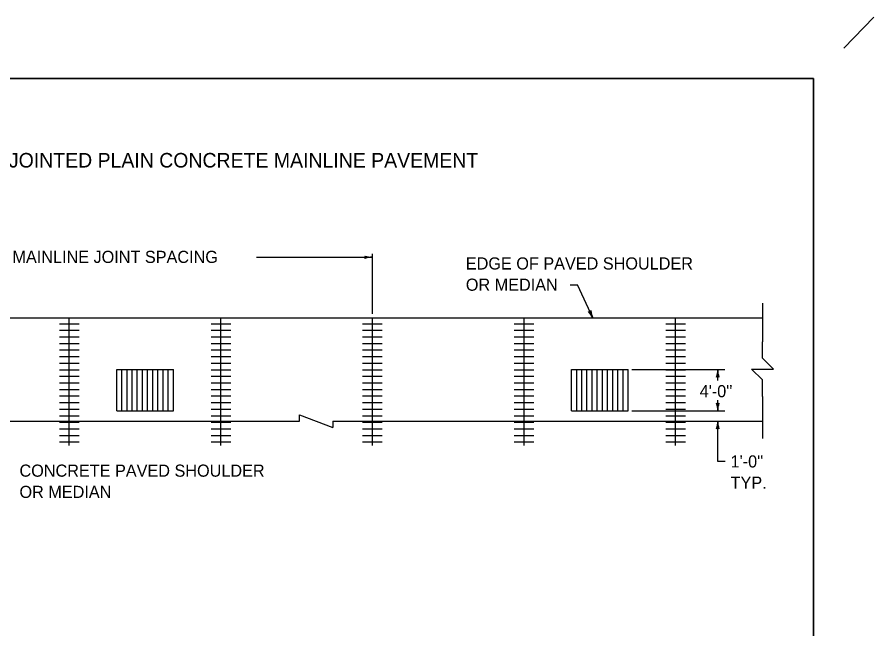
# Model space of a CAD drawing. Extents: x 997.6 to 1036.5, y 998.9 to 1022.5.
# Drawn here: x 1022.37 to 1036.5, y 1012.43 to 1022.51 of the extents above; entities that cross this region are included whole.
import ezdxf

# ---------------------------------------------------------------- set-up
doc = ezdxf.new("R2010")
doc.units = 0
for name, color, linetype in [('Level 1', 7, 'Continuous'), ('Level 10', 7, 'Continuous'), ('Level 11', 7, 'Continuous'), ('Level 14', 7, 'Continuous')]:
    doc.layers.add(name, color=color, linetype=linetype)

msp = doc.modelspace()

# ---------------------------------------------------------------- linework, layer by layer
at = {"layer": 'Level 1'}
for p, q in [((1028.227, 1017.624), (1028.227, 1018.611)), ((1026.313, 1018.555), (1028.227, 1018.555)), ((1031.486, 1018.104), (1031.611, 1018.104)), ((1031.861, 1017.555), (1031.611, 1018.104)), ((1034.66, 1017.797), (1034.66, 1017.164)), ((1007.685, 1017.555), (1034.66, 1017.555)), ((1023.065, 1017.461), (1023.39, 1017.461)), ((1023.227, 1017.462), (1023.227, 1017.555)), ((1023.227, 1015.452), (1023.227, 1017.462)), ((1025.565, 1017.461), (1025.89, 1017.461)), ((1025.727, 1017.462), (1025.727, 1017.555)), ((1025.727, 1015.452), (1025.727, 1017.462)), ((1028.065, 1017.461), (1028.39, 1017.461)), ((1028.227, 1017.462), (1028.227, 1017.555)), ((1028.227, 1015.452), (1028.227, 1017.462)), ((1030.565, 1017.461), (1030.89, 1017.461)), ((1030.727, 1017.462), (1030.727, 1017.555)), ((1030.727, 1015.452), (1030.727, 1017.462)), ((1033.065, 1017.461), (1033.39, 1017.461)), ((1033.227, 1017.462), (1033.227, 1017.555)), ((1033.227, 1015.452), (1033.227, 1017.462)), ((1023.065, 1017.353), (1023.39, 1017.353)), ((1025.565, 1017.353), (1025.89, 1017.353)), ((1028.065, 1017.353), (1028.39, 1017.353)), ((1030.565, 1017.353), (1030.89, 1017.353)), ((1033.065, 1017.353), (1033.39, 1017.353)), ((1023.065, 1017.245), (1023.39, 1017.245)), ((1025.565, 1017.245), (1025.89, 1017.245)), ((1028.065, 1017.245), (1028.39, 1017.245)), ((1030.565, 1017.245), (1030.89, 1017.245)), ((1033.065, 1017.245), (1033.39, 1017.245)), ((1023.065, 1017.137), (1023.39, 1017.137)), ((1023.065, 1017.028), (1023.39, 1017.028)), ((1025.565, 1017.137), (1025.89, 1017.137)), ((1025.565, 1017.028), (1025.89, 1017.028)), ((1028.065, 1017.137), (1028.39, 1017.137)), ((1028.065, 1017.028), (1028.39, 1017.028)), ((1030.565, 1017.137), (1030.89, 1017.137)), ((1030.565, 1017.028), (1030.89, 1017.028)), ((1033.065, 1017.137), (1033.39, 1017.137)), ((1033.065, 1017.028), (1033.39, 1017.028)), ((1023.065, 1016.92), (1023.39, 1016.92)), ((1025.565, 1016.92), (1025.89, 1016.92)), ((1028.065, 1016.92), (1028.39, 1016.92)), ((1030.565, 1016.92), (1030.89, 1016.92)), ((1033.065, 1016.92), (1033.39, 1016.92)), ((1023.065, 1016.812), (1023.39, 1016.812)), ((1025.565, 1016.812), (1025.89, 1016.812)), ((1028.065, 1016.812), (1028.39, 1016.812)), ((1030.565, 1016.812), (1030.89, 1016.812)), ((1033.065, 1016.812), (1033.39, 1016.812)), ((1023.065, 1016.703), (1023.39, 1016.703)), ((1023.065, 1016.595), (1023.39, 1016.595)), ((1024.01, 1016.025), (1024.01, 1016.705)), ((1024.01, 1016.705), (1024.945, 1016.705)), ((1024.095, 1016.025), (1024.095, 1016.705)), ((1024.18, 1016.025), (1024.18, 1016.705)), ((1024.265, 1016.025), (1024.265, 1016.705)), ((1024.35, 1016.025), (1024.35, 1016.705)), ((1024.435, 1016.025), (1024.435, 1016.705)), ((1024.52, 1016.025), (1024.52, 1016.705)), ((1024.605, 1016.025), (1024.605, 1016.705)), ((1024.69, 1016.025), (1024.69, 1016.705)), ((1024.775, 1016.025), (1024.775, 1016.705)), ((1024.86, 1016.025), (1024.86, 1016.705)), ((1024.945, 1016.025), (1024.945, 1016.705)), ((1025.565, 1016.703), (1025.89, 1016.703)), ((1025.565, 1016.595), (1025.89, 1016.595)), ((1028.065, 1016.703), (1028.39, 1016.703)), ((1028.065, 1016.595), (1028.39, 1016.595)), ((1030.565, 1016.703), (1030.89, 1016.703)), ((1030.565, 1016.595), (1030.89, 1016.595)), ((1031.51, 1016.025), (1031.51, 1016.705)), ((1031.51, 1016.705), (1032.445, 1016.705)), ((1031.595, 1016.025), (1031.595, 1016.705)), ((1031.68, 1016.025), (1031.68, 1016.705)), ((1031.765, 1016.025), (1031.765, 1016.705)), ((1031.85, 1016.025), (1031.85, 1016.705)), ((1031.935, 1016.025), (1031.935, 1016.705)), ((1032.02, 1016.025), (1032.02, 1016.705)), ((1032.105, 1016.025), (1032.105, 1016.705)), ((1032.19, 1016.025), (1032.19, 1016.705)), ((1032.275, 1016.025), (1032.275, 1016.705)), ((1032.36, 1016.025), (1032.36, 1016.705)), ((1032.445, 1016.025), (1032.445, 1016.705)), ((1032.503, 1016.705), (1034.036, 1016.705)), ((1033.065, 1016.703), (1033.39, 1016.703)), ((1033.065, 1016.595), (1033.39, 1016.595)), ((1033.921, 1016.527), (1033.921, 1016.705)), ((1023.065, 1016.487), (1023.39, 1016.487)), ((1025.565, 1016.487), (1025.89, 1016.487)), ((1028.065, 1016.487), (1028.39, 1016.487)), ((1030.565, 1016.487), (1030.89, 1016.487)), ((1033.065, 1016.487), (1033.39, 1016.487)), ((1023.065, 1016.378), (1023.39, 1016.379)), ((1025.565, 1016.378), (1025.89, 1016.379)), ((1028.065, 1016.378), (1028.39, 1016.379)), ((1030.565, 1016.378), (1030.89, 1016.379)), ((1033.065, 1016.378), (1033.39, 1016.379)), ((1023.065, 1016.27), (1023.39, 1016.27)), ((1025.565, 1016.27), (1025.89, 1016.27)), ((1028.065, 1016.27), (1028.39, 1016.27)), ((1030.565, 1016.27), (1030.89, 1016.27)), ((1033.065, 1016.27), (1033.39, 1016.27)), ((1033.921, 1016.025), (1033.921, 1016.203)), ((1034.66, 1016.263), (1034.66, 1015.571)), ((1023.065, 1016.162), (1023.39, 1016.162)), ((1023.065, 1016.054), (1023.39, 1016.054)), ((1024.01, 1016.025), (1024.945, 1016.025)), ((1025.565, 1016.162), (1025.89, 1016.162)), ((1025.565, 1016.054), (1025.89, 1016.054)), ((1028.065, 1016.162), (1028.39, 1016.162)), ((1028.065, 1016.054), (1028.39, 1016.054)), ((1030.565, 1016.162), (1030.89, 1016.162)), ((1030.565, 1016.054), (1030.89, 1016.054)), ((1031.51, 1016.025), (1032.445, 1016.025)), ((1032.503, 1016.025), (1034.036, 1016.025)), ((1033.065, 1016.162), (1033.39, 1016.162)), ((1033.065, 1016.054), (1033.39, 1016.054)), ((1023.065, 1015.945), (1023.39, 1015.945)), ((1025.565, 1015.945), (1025.89, 1015.945)), ((1027.027, 1015.855), (1027.027, 1015.958)), ((1027.027, 1015.958), (1027.576, 1015.752)), ((1028.065, 1015.945), (1028.39, 1015.945)), ((1030.565, 1015.945), (1030.89, 1015.945)), ((1033.065, 1015.945), (1033.39, 1015.945)), ((1011.939, 1015.855), (1027.027, 1015.855)), ((1023.065, 1015.837), (1023.39, 1015.837)), ((1025.565, 1015.837), (1025.89, 1015.837)), ((1027.576, 1015.855), (1027.576, 1015.752)), ((1027.576, 1015.855), (1034.66, 1015.855)), ((1028.065, 1015.837), (1028.39, 1015.837)), ((1030.565, 1015.837), (1030.89, 1015.837)), ((1033.065, 1015.837), (1033.39, 1015.837)), ((1033.921, 1015.189), (1033.921, 1015.855)), ((1023.065, 1015.729), (1023.39, 1015.729)), ((1023.065, 1015.62), (1023.39, 1015.62)), ((1025.565, 1015.729), (1025.89, 1015.729)), ((1025.565, 1015.62), (1025.89, 1015.62)), ((1028.065, 1015.729), (1028.39, 1015.729)), ((1028.065, 1015.62), (1028.39, 1015.62)), ((1030.565, 1015.729), (1030.89, 1015.729)), ((1030.565, 1015.62), (1030.89, 1015.62)), ((1033.065, 1015.729), (1033.39, 1015.729)), ((1033.065, 1015.62), (1033.39, 1015.62)), ((1023.065, 1015.512), (1023.39, 1015.512)), ((1025.565, 1015.512), (1025.89, 1015.512)), ((1028.065, 1015.512), (1028.39, 1015.512)), ((1030.565, 1015.512), (1030.89, 1015.512)), ((1033.065, 1015.512), (1033.39, 1015.512)), ((1034.046, 1015.189), (1033.921, 1015.189))]:
    msp.add_line(p, q, dxfattribs=at)
msp.add_lwpolyline([(1034.66, 1016.263), (1034.66, 1016.534), (1034.48, 1016.714), (1034.841, 1016.714), (1034.66, 1016.894), (1034.66, 1017.164)], dxfattribs=at)
for centre, radius, start, end in [((1028.079, 1018.555), 0.0312, 318.7746, 40.8913), ((1028.227, 1018.946), 0.391, 251.3472, 269.9939), ((1028.227, 1018.165), 0.391, 90, 108.6688), ((1028.227, 1018.165), 0.391, 89.9878, 90), ((1031.799, 1017.69), 0.0312, 253.2172, 335.3339), ((1031.505, 1017.394), 0.391, 24.4426, 43.1114), ((1032.216, 1017.717), 0.391, 185.7898, 204.4365), ((1031.505, 1017.394), 0.391, 24.4304, 24.4426), ((1033.53, 1016.705), 0.391, 341.3472, 359.9939), ((1034.311, 1016.705), 0.391, 180, 198.6688), ((1034.311, 1016.705), 0.391, 179.9878, 180), ((1033.921, 1016.557), 0.0312, 48.7746, 130.8913), ((1033.921, 1016.174), 0.0312, 228.7746, 310.8913), ((1033.53, 1016.025), 0.391, 0, 18.6688), ((1034.311, 1016.025), 0.391, 161.3472, 179.9939), ((1033.53, 1016.025), 0.391, 359.9878, 0), ((1033.53, 1015.855), 0.391, 341.3472, 359.9939), ((1034.311, 1015.855), 0.391, 180, 198.6688), ((1034.311, 1015.855), 0.391, 179.9878, 180), ((1033.921, 1015.707), 0.0312, 48.7746, 130.8913)]:
    msp.add_arc(centre, radius, start, end, dxfattribs=at)
at = {"layer": 'Level 10'}
for p, q in [((1007, 1021.5), (1035.5, 1021.5)), ((1035.5, 1021.5), (1035.5, 1000.5))]:
    msp.add_line(p, q, dxfattribs=at)
at = {"layer": 'Level 11'}
msp.add_lwpolyline([(1007, 1000.5), (1035.5, 1000.5), (1035.5, 1021.5), (1007, 1021.5)], close=True, dxfattribs=at)
at = {"layer": 'Level 14'}
msp.add_line((1036, 1022), (1036.495, 1022.513), dxfattribs=at)

# ---------------------------------------------------------------- texts
at = {"layer": 'Level 1'}
for s, height, p in [('JOINTED PLAIN CONCRETE PAVED SHOULDER OR MEDIAN (DOWELLED) WITH JOINTED PLAIN CONCRETE MAINLINE PAVEMENT', 0.24, (1009.893, 1020.035)), ("15' MAINLINE JOINT SPACING", 0.2, (1021.868, 1018.462)), ('EDGE OF PAVED SHOULDER', 0.2, (1029.767, 1018.354)), ('OR MEDIAN', 0.2, (1029.767, 1018.004)), ("4'-0''", 0.2, (1033.623, 1016.249)), ("1'-0''", 0.2, (1034.133, 1015.091)), ('CONCRETE PAVED SHOULDER', 0.2, (1022.407, 1014.939)), ('TYP.', 0.2, (1034.133, 1014.741)), ('OR MEDIAN', 0.2, (1022.407, 1014.589))]:
    msp.add_text(s, height=height, dxfattribs=at).set_placement(p)

doc.saveas('drawing.dxf')
